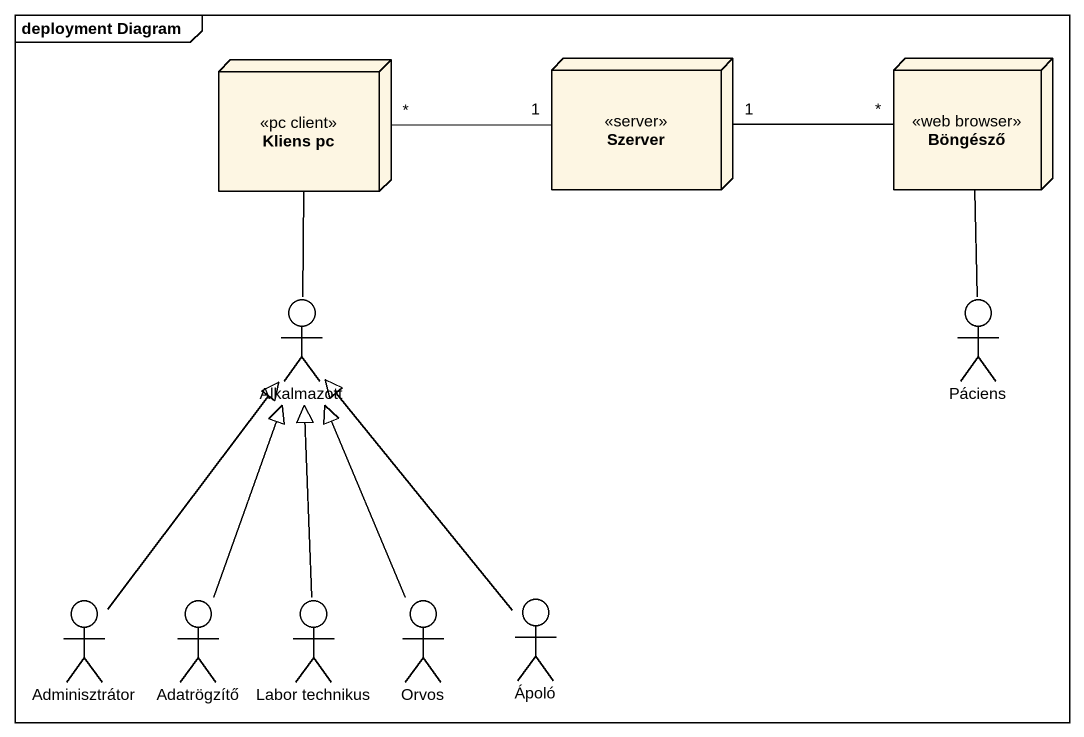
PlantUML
@startuml
mainframe deployment Diagram
node "Kliens pc" as Kliens_pc <<pc client>>
node Szerver <<server>>
node Böngésző <<web browser>>
actor Alkalmazott
actor Páciens
actor Adminisztrátor
actor Adatrögzítő
actor "Labor technikus" as Labor_technikus
actor Orvos
actor Ápoló
Kliens_pc "*" -right- "1" Szerver
Szerver "1" -right- "*" Böngésző
Alkalmazott -up- Kliens_pc
Páciens -up- Böngésző
Adminisztrátor -up-|> Alkalmazott
Adatrögzítő -up-|> Alkalmazott
Labor_technikus -up-|> Alkalmazott
Orvos -up-|> Alkalmazott
Ápoló -up-|> Alkalmazott
@enduml
